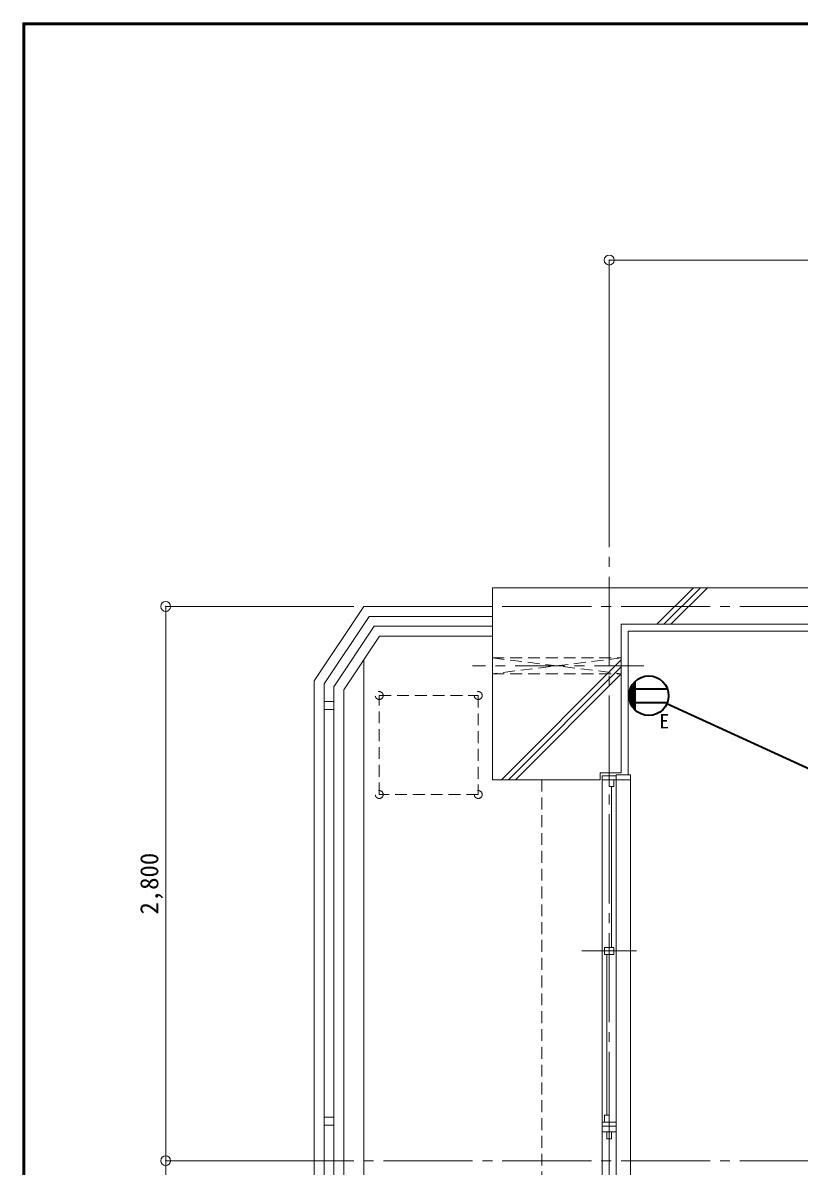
# Model space of a CAD drawing. Units: millimetres at full size, sheet at 1:50; details may follow other scales. Extents: x -9674 to 9699, y -6794 to 6791.
# Drawn here: x -9674 to -5753, y 1015 to 6791 of the extents above; entities that cross this region are included whole.
import ezdxf
from ezdxf.enums import TextEntityAlignment as Align

# ---------------------------------------------------------------- set-up
doc = ezdxf.new("R2010")
doc.units = ezdxf.units.MM
doc.header["$LTSCALE"] = 50
doc.header["$PDMODE"] = 32
doc.header["$PDSIZE"] = 50
for name, pattern in [('CHAIN1', [8, 5, -1, 1, -1]), ('CHAIN2', [12, 9, -1, 1, -1]), ('DASHED1', [1.8, 1.2, -0.6])]:
    doc.linetypes.add(name, pattern=pattern)
for name, color, linetype, lineweight in [('0-0_図面枠', 7, 'Continuous', 9), ('1-0_芯', 134, 'CHAIN2', 9), ('1-1_躯体', 134, 'Continuous', 9), ('1-3_建具', 134, 'Continuous', 9), ('1-6_ﾊﾞﾙｺﾆｰ・階段', 134, 'Continuous', 9), ('1-7_その他', 134, 'DASHED1', 9), ('1-8_ハッチ', 134, 'Continuous', 9), ('1-B_寸法', 134, 'Continuous', 9), ('1-C_梁', 134, 'DASHED1', 9), ('2-0_芯', 2, 'Continuous', 35)]:
    doc.layers.add(name, color=color, linetype=linetype, lineweight=lineweight)
doc.styles.add('ＭＳ ゴシック', font='')
doc.styles.get('ＭＳ ゴシック').set_extended_font_data('MS Gothic')

msp = doc.modelspace()

# ---------------------------------------------------------------- linework, layer by layer
at = {"layer": '0-0_図面枠'}
for p, q in [((-9673.92, 6791.43), (-9673.92, -6793.93)), ((-9672.16, 6789.66), (-9672.16, -6792.16)), ((9697.16, 6789.66), (-9672.16, 6789.66)), ((-9670.4, 6787.9), (-9670.4, -6790.4)), ((9695.4, 6787.9), (-9670.4, 6787.9)), ((-9668.64, -6788.64), (-9668.64, 6786.14)), ((-9668.64, 6786.14), (9693.64, 6786.14)), ((-9666.87, 6784.38), (-9666.87, -6786.88)), ((9691.87, 6784.38), (-9666.87, 6784.38)), ((-9665.11, 6782.61), (-9665.11, -6785.11)), ((9690.11, 6782.61), (-9665.11, 6782.61)), ((9688.35, 6780.85), (-9663.35, 6780.85)), ((-9663.35, 6780.85), (-9663.35, -6783.35))]:
    msp.add_line(p, q, dxfattribs=at)
msp.add_lwpolyline([(9698.92, -6793.93), (9698.92, 6791.43), (-9673.92, 6791.43)], dxfattribs=at)
at = {"layer": '1-0_芯'}
for p, q in [((-6712.5, 4592.91), (-6712.5, -3587.09)), ((-8452.5, 3842.91), (8157.5, 3842.91)), ((-8452.5, 1042.91), (2787.5, 1042.91))]:
    msp.add_line(p, q, dxfattribs=at)
at = {"layer": '1-1_躯体'}
for p, q in [((-7302.5, 3937.91), (-7302.5, 2967.91)), ((-7302.5, 3937.91), (-5482, 3937.91)), ((-6652.5, 3752.91), (-6652.5, 3002.91)), ((-6652.5, 3752.91), (-5482, 3752.91)), ((-7302.5, 2967.91), (-6757.5, 2967.91)), ((-6652.5, 3002.91), (-6757.5, 3002.91)), ((-6757.5, 3002.91), (-6757.5, 2967.91))]:
    msp.add_line(p, q, dxfattribs=at)
at = {"layer": '1-3_建具'}
for p, q in [((-6747.5, 2987.91), (-6747.5, 2952.91)), ((-6747.5, 2987.91), (-6677.5, 2987.91)), ((-6677.5, 2967.91), (-6747.5, 2967.91)), ((-6747.5, 1252.91), (-6747.5, 2952.91)), ((-6712.5, 2932.91), (-6712.5, 2967.91)), ((-6688.5, 2932.91), (-6688.5, 2967.91)), ((-6677.5, 2992.91), (-6677.5, 2967.91)), ((-6605.5, 2992.91), (-6677.5, 2992.91)), ((-6677.5, 2952.91), (-6677.5, 2967.91)), ((-6677.5, 1252.91), (-6677.5, 2952.91)), ((-6605.5, 2967.91), (-6605.5, -1462.09)), ((-6688.5, 2932.91), (-6712.5, 2932.91)), ((-6700.5, 2932.91), (-6700.5, 2120.41)), ((-6850.98, 2102.91), (-6574.02, 2102.91)), ((-6736.5, 2085.41), (-6736.5, 2120.41)), ((-6688.5, 2085.41), (-6736.5, 2085.41)), ((-6724.5, 1272.91), (-6724.5, 2085.41)), ((-6712.5, 2085.41), (-6712.5, 2120.41)), ((-6736.5, 1272.91), (-6712.5, 1272.91)), ((-6736.5, 1272.91), (-6736.5, 1237.91)), ((-6712.5, 1272.91), (-6712.5, 1237.91)), ((-6747.5, 1172.91), (-6747.5, 1252.91)), ((-6677.5, 1237.91), (-6747.5, 1237.91)), ((-6747.5, 1217.91), (-6677.5, 1217.91)), ((-6677.5, 1252.91), (-6677.5, 1172.91)), ((-6677.5, 1187.91), (-6747.5, 1187.91)), ((-6747.5, 332.91), (-6747.5, 1172.91)), ((-6724.5, 1152.91), (-6724.5, 1187.91)), ((-6700.5, 1152.91), (-6700.5, 1187.91)), ((-6677.5, 332.91), (-6677.5, 1172.91)), ((-6700.5, 1152.91), (-6724.5, 1152.91)), ((-6712.5, 1152.91), (-6712.5, 352.91))]:
    msp.add_line(p, q, dxfattribs=at)
for points in [[(-6605.5, 2992.91), (-6605.5, 2967.91), (-6677.5, 2967.91)], [(-6688.5, 2085.41), (-6688.5, 2120.41), (-6736.5, 2120.41)]]:
    msp.add_lwpolyline(points, dxfattribs=at)
at = {"layer": '1-6_ﾊﾞﾙｺﾆｰ・階段'}
for p, q in [((-8202.5, 3466.91), (-7952.5, 3842.91)), ((-7952.5, 3842.91), (-7302.5, 3842.91)), ((-8152.5, 3451.81), (-7925.7, 3792.91)), ((-7925.7, 3792.91), (-7302.5, 3792.91)), ((-8102.5, 3436.7), (-7898.9, 3742.91)), ((-7898.9, 3742.91), (-7302.5, 3742.91)), ((-7872.1, 3692.91), (-7302.5, 3692.91)), ((-7952.5, -2297.09), (-7952.5, 3572)), ((-8202.5, -2959.72), (-8202.5, 3466.91)), ((-8152.5, -2959.72), (-8152.5, 3451.81)), ((-8102.5, -2959.72), (-8102.5, 3436.7)), ((-8152.5, 3362.91), (-8102.5, 3362.91)), ((-8152.5, 3322.91), (-8102.5, 3322.91)), ((-8152.5, 1262.91), (-8102.5, 1262.91)), ((-8152.5, 1222.91), (-8102.5, 1222.91))]:
    msp.add_line(p, q, dxfattribs=at)
msp.add_lwpolyline([(-8052.5, -307.09), (-8052.5, 3421.6), (-7872.1, 3692.91)], dxfattribs=at)
at = {"layer": '1-7_その他'}
for p, q in [((-7302.5, 3582.91), (-6652.5, 3582.91)), ((-7302.5, 3582.91), (-6652.5, 3502.91)), ((-7874.01, 3392.91), (-7374.01, 3392.91)), ((-7874.01, 2892.91), (-7874.01, 3392.91)), ((-7374.01, 3392.91), (-7374.01, 2892.91)), ((-7374.01, 2892.91), (-7874.01, 2892.91))]:
    msp.add_line(p, q, dxfattribs=at)
at = {"layer": '1-7_その他', "linetype": 'CHAIN1'}
msp.add_line((-6537.5, 3542.91), (-7402.5, 3542.91), dxfattribs=at)
at = {"layer": '1-7_その他'}
msp.add_lwpolyline([(-6652.5, 3582.91), (-7302.5, 3502.91), (-6652.5, 3502.91)], dxfattribs=at)
for centre in [(-7874.01, 3392.91), (-7374.01, 3392.91), (-7874.01, 2892.91), (-7374.01, 2892.91)]:
    msp.add_circle(centre, 20, dxfattribs=at)
at = {"layer": '1-8_ハッチ'}
for p, q in [((-6472.17, 3752.91), (-6287.17, 3937.91)), ((-6436.81, 3752.91), (-6251.81, 3937.91)), ((-6401.46, 3752.91), (-6216.46, 3937.91)), ((-6617.5, 3717.91), (-5447, 3717.91)), ((-6617.5, 3717.91), (-6617.5, 2992.91)), ((-7257.17, 2967.91), (-6652.5, 3572.58)), ((-7221.81, 2967.91), (-6652.5, 3537.22)), ((-7186.46, 2967.91), (-6652.5, 3501.87))]:
    msp.add_line(p, q, dxfattribs=at)
at = {"layer": '1-B_寸法'}
for p, q in [((-6712.5, 5592.91), (-6712.5, 4592.91)), ((-6712.5, 5592.91), (-2512.5, 5592.91)), ((-8952.5, 3842.91), (-8952.5, 1042.91)), ((-8952.5, 3842.91), (-8452.5, 3842.91)), ((-8952.5, 1042.91), (-8952.5, 132.91)), ((-8952.5, 1042.91), (-8452.5, 1042.91))]:
    msp.add_line(p, q, dxfattribs=at)
for p in [(-6712.5, 5592.91), (-8952.5, 3842.91), (-8952.5, 1042.91)]:
    msp.add_point(p, dxfattribs=at)
at = {"layer": '1-C_梁'}
msp.add_line((-7052.5, 2967.91), (-7052.5, -1462.09), dxfattribs=at)
at = {"layer": '2-0_芯'}
for p, q in [((-6609.56, 3416.6), (-6609.56, 3367.96)), ((-6606.24, 3427.28), (-6418.84, 3427.28)), ((-6603.56, 3433.74), (-6603.56, 3350.81)), ((-6597.56, 3444.96), (-6597.56, 3339.6)), ((-6591.56, 3453.59), (-6591.56, 3330.97)), ((-6585.56, 3460.62), (-6585.56, 3323.94)), ((-6582.55, 3463.69), (-6582.55, 3320.86)), ((-6606.24, 3357.28), (-6418.84, 3357.28)), ((-4666.96, 2548.12), (-6421.58, 3350.68))]:
    msp.add_line(p, q, dxfattribs=at)
msp.add_circle((-6512.54, 3392.28), 100.02, dxfattribs=at)

# ---------------------------------------------------------------- texts
at = {"layer": '1-B_寸法', "style": 'ＭＳ ゴシック'}
msp.add_text('2,800', height=91.64, rotation=90, dxfattribs=at).set_placement((-8962.5, 2286.66), align=Align.BOTTOM_LEFT)
at = {"layer": '2-0_芯', "color": 7, "style": 'ＭＳ ゴシック'}
msp.add_text('E', height=73.31, dxfattribs=at).set_placement((-6459.23, 3204.57), align=Align.BOTTOM_LEFT)

doc.saveas('drawing.dxf')
